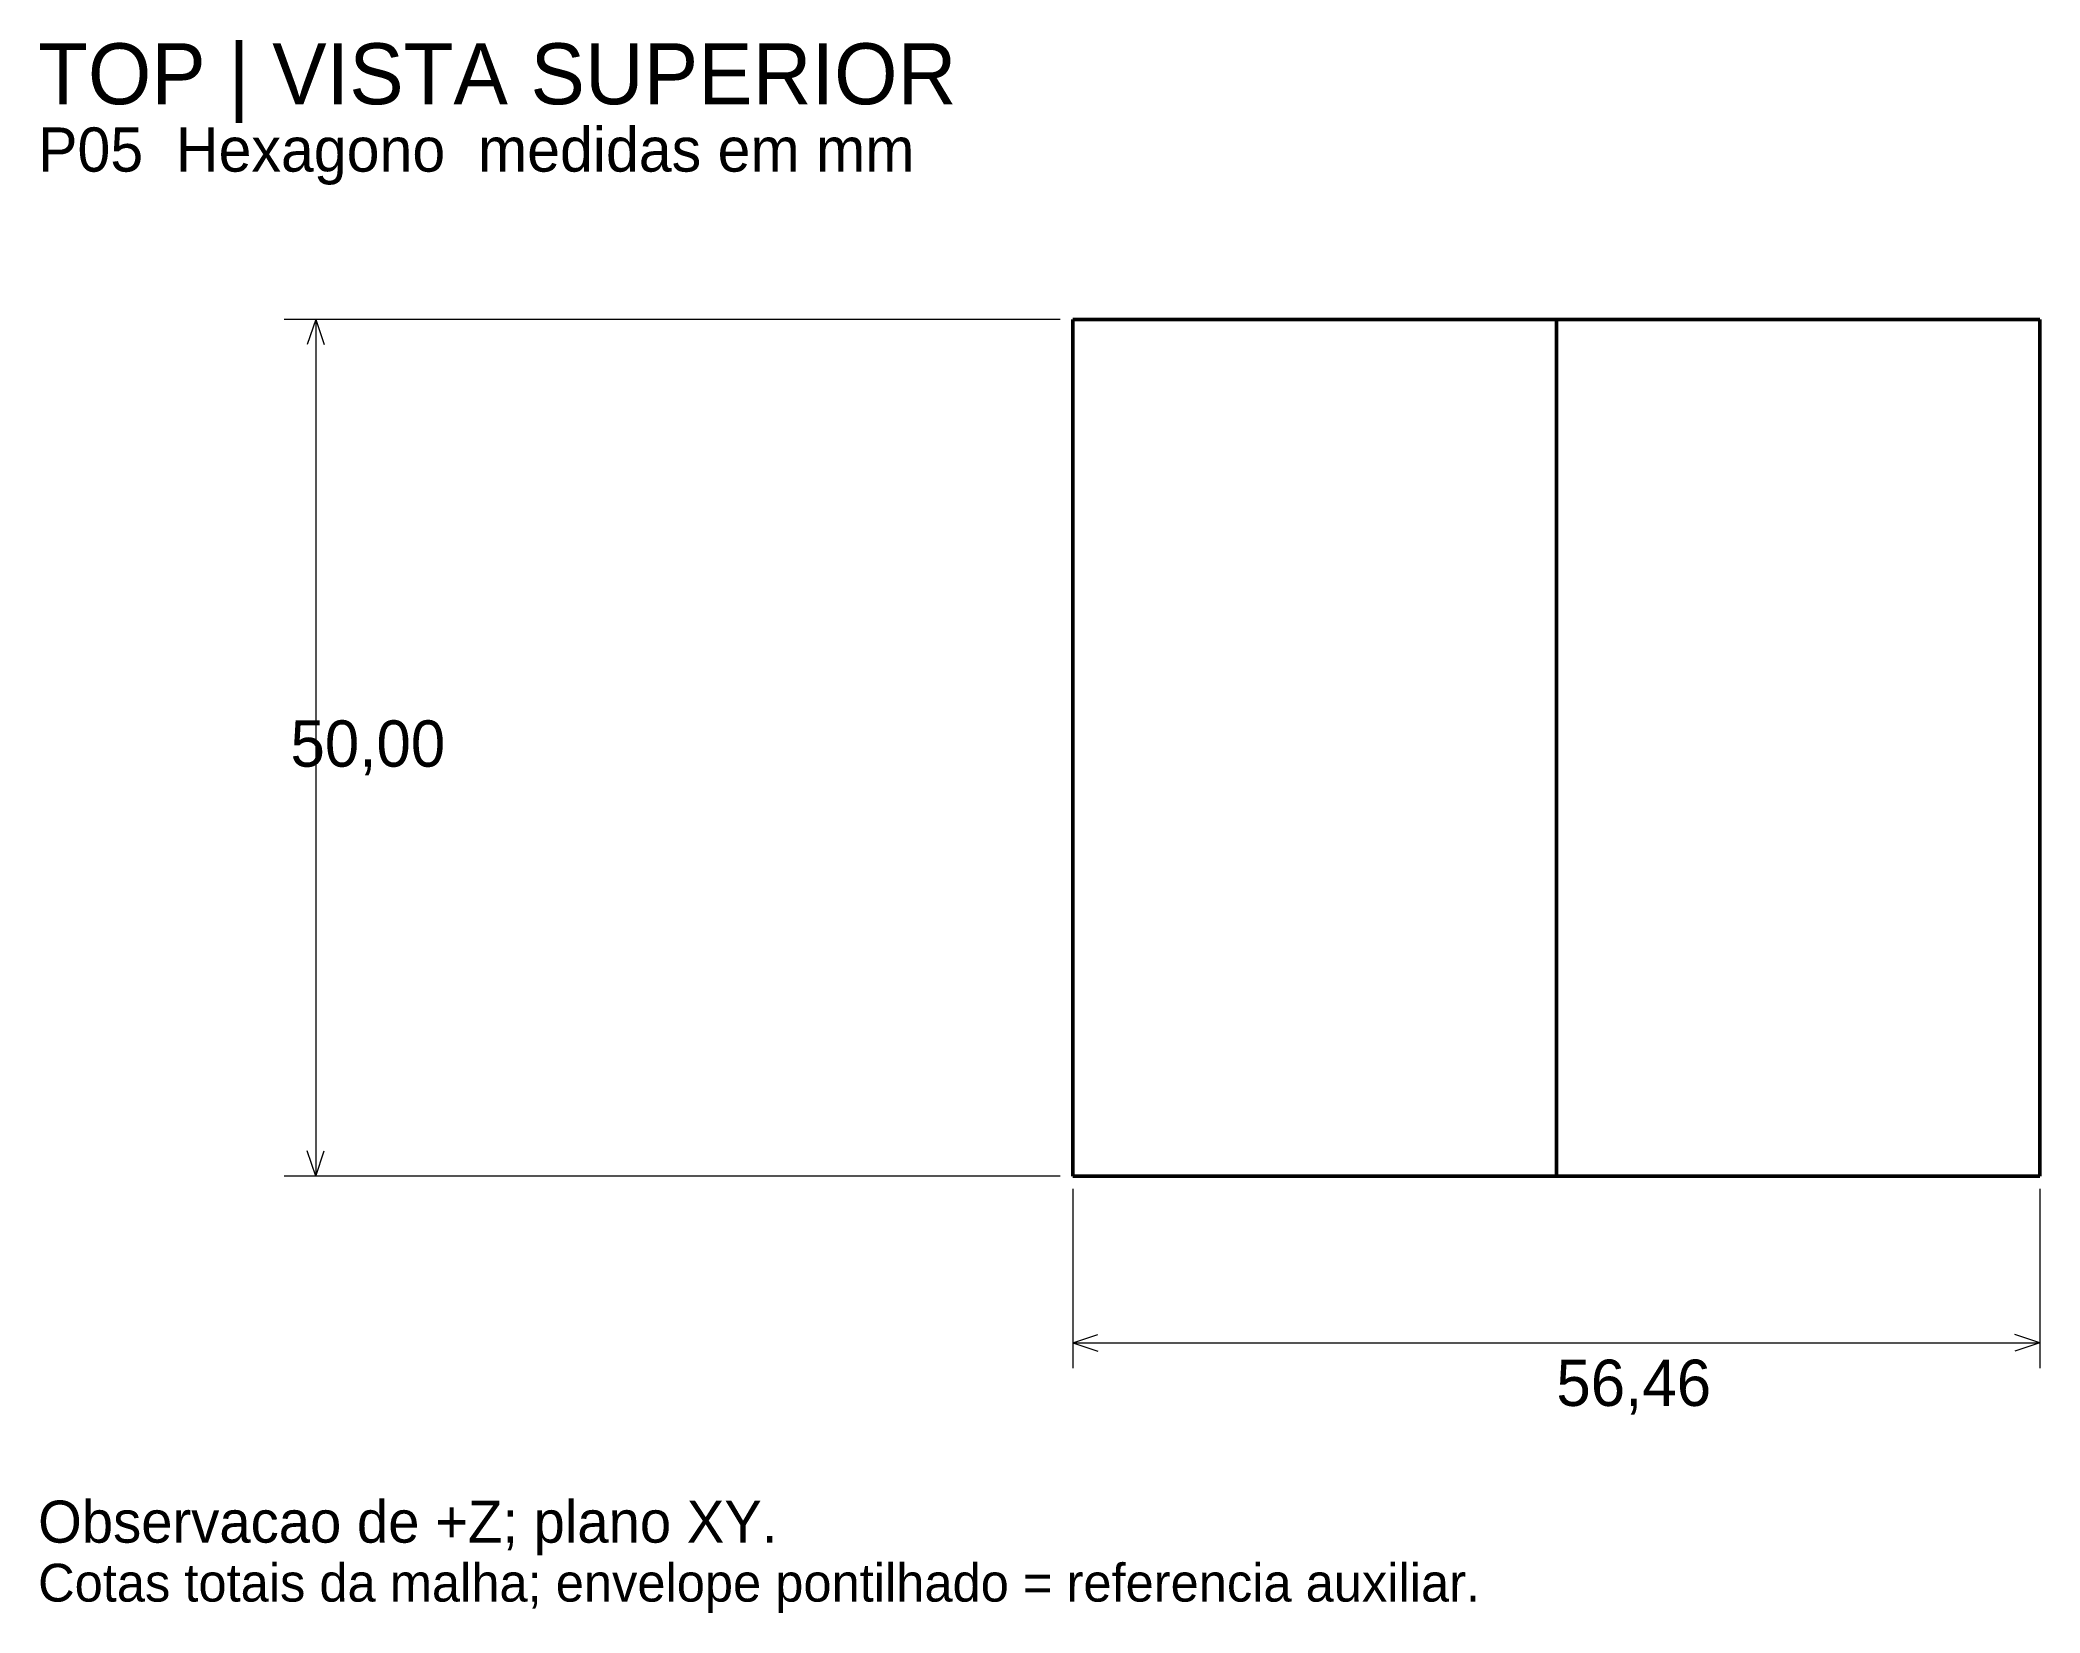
# Model space of a CAD drawing. Header units: millimetres. Extents: x 5 to 122, y 2 to 93.
import ezdxf

# ---------------------------------------------------------------- set-up
doc = ezdxf.new("R2010")
doc.units = ezdxf.units.MM
doc.linetypes.add('DOTTED', pattern=[1, 0, -1])
doc.linetypes.add('HIDDEN', pattern=[4.5, 3, -1.5])
for name, color, linetype, lineweight in [('HIDDEN', 8, 'HIDDEN', 25), ('REFERENCE', 8, 'DOTTED', 13), ('TEXT', 7, 'CONTINUOUS', 18), ('THIN', 7, 'CONTINUOUS', 18), ('VISIBLE', 7, 'CONTINUOUS', 50)]:
    doc.layers.add(name, color=color, linetype=linetype, lineweight=lineweight)

msp = doc.modelspace()

# ---------------------------------------------------------------- linework, layer by layer
at = {"layer": 'HIDDEN'}
for p, q in [((65.05, 77.16), (93.28, 77.16)), ((65.05, 27.16), (65.05, 77.16)), ((93.28, 77.16), (121.51, 77.16)), ((93.28, 27.16), (93.28, 77.16)), ((121.51, 27.16), (121.51, 77.16)), ((65.05, 27.16), (93.28, 27.16)), ((93.28, 27.16), (121.51, 27.16))]:
    msp.add_line(p, q, dxfattribs=at)
at = {"layer": 'REFERENCE'}
for p, q in [((65.05, 77.16), (121.51, 77.16)), ((65.05, 27.16), (65.05, 77.16)), ((121.51, 77.16), (121.51, 27.16)), ((121.51, 27.16), (65.05, 27.16))]:
    msp.add_line(p, q, dxfattribs=at)
at = {"layer": 'THIN'}
for p, q in [((64.32, 77.16), (19.02, 77.16)), ((20.87, 77.16), (20.37, 75.69)), ((20.87, 77.16), (20.87, 27.16)), ((20.87, 77.16), (21.36, 75.69)), ((20.87, 27.16), (20.37, 28.64)), ((20.87, 27.16), (21.36, 28.64)), ((64.32, 27.16), (19.02, 27.16)), ((65.05, 26.43), (65.05, 15.96)), ((121.51, 26.43), (121.51, 15.96)), ((65.05, 17.43), (66.52, 17.92)), ((121.51, 17.43), (120.04, 17.92)), ((65.05, 17.43), (121.51, 17.43)), ((65.05, 17.43), (66.52, 16.94)), ((121.51, 17.43), (120.04, 16.94))]:
    msp.add_line(p, q, dxfattribs=at)
at = {"layer": 'VISIBLE'}
for p, q in [((65.05, 77.16), (93.28, 77.16)), ((65.05, 27.16), (65.05, 77.16)), ((93.28, 77.16), (121.51, 77.16)), ((93.28, 27.16), (93.28, 77.16)), ((121.51, 27.16), (121.51, 77.16)), ((65.05, 27.16), (93.28, 27.16)), ((93.28, 27.16), (121.51, 27.16))]:
    msp.add_line(p, q, dxfattribs=at)

# ---------------------------------------------------------------- texts
at = {"layer": 'TEXT'}
for s, height, p in [('TOP | VISTA SUPERIOR', 3.5594, (4.66, 89.72)), ('P05  Hexagono  medidas em mm', 2.5775, (4.66, 85.79)), ('50,00', 2.7, (19.39, 51.06)), ('56,46', 2.7, (93.28, 13.75)), ('Observacao de +Z; plano XY.', 2.4548, (4.66, 5.77)), ('Cotas totais da malha; envelope pontilhado = referencia auxiliar.', 2.2093, (4.66, 2.33))]:
    msp.add_text(s, height=height, dxfattribs=at).set_placement(p)

doc.saveas('drawing.dxf')
